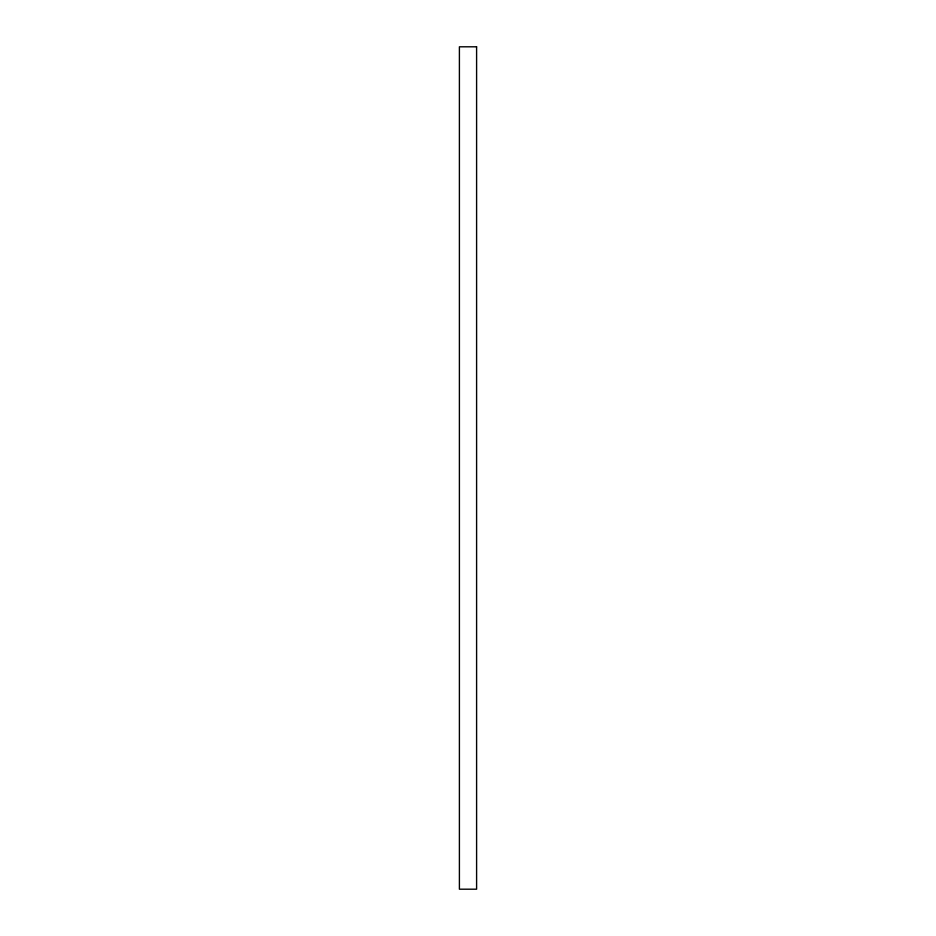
<?xml version="1.0" encoding="UTF-8"?>
<svg xmlns="http://www.w3.org/2000/svg" width="936" height="936" viewBox="0 0 936 936"><rect width="100%" height="100%" fill="white"/><g stroke="black" fill="none" stroke-linecap="round" stroke-linejoin="round"><path stroke-width="1.4" d="M476.599 46.8L459.4 46.8L459.4 889.2L476.599 889.2L476.599 46.8"/></g></svg>
